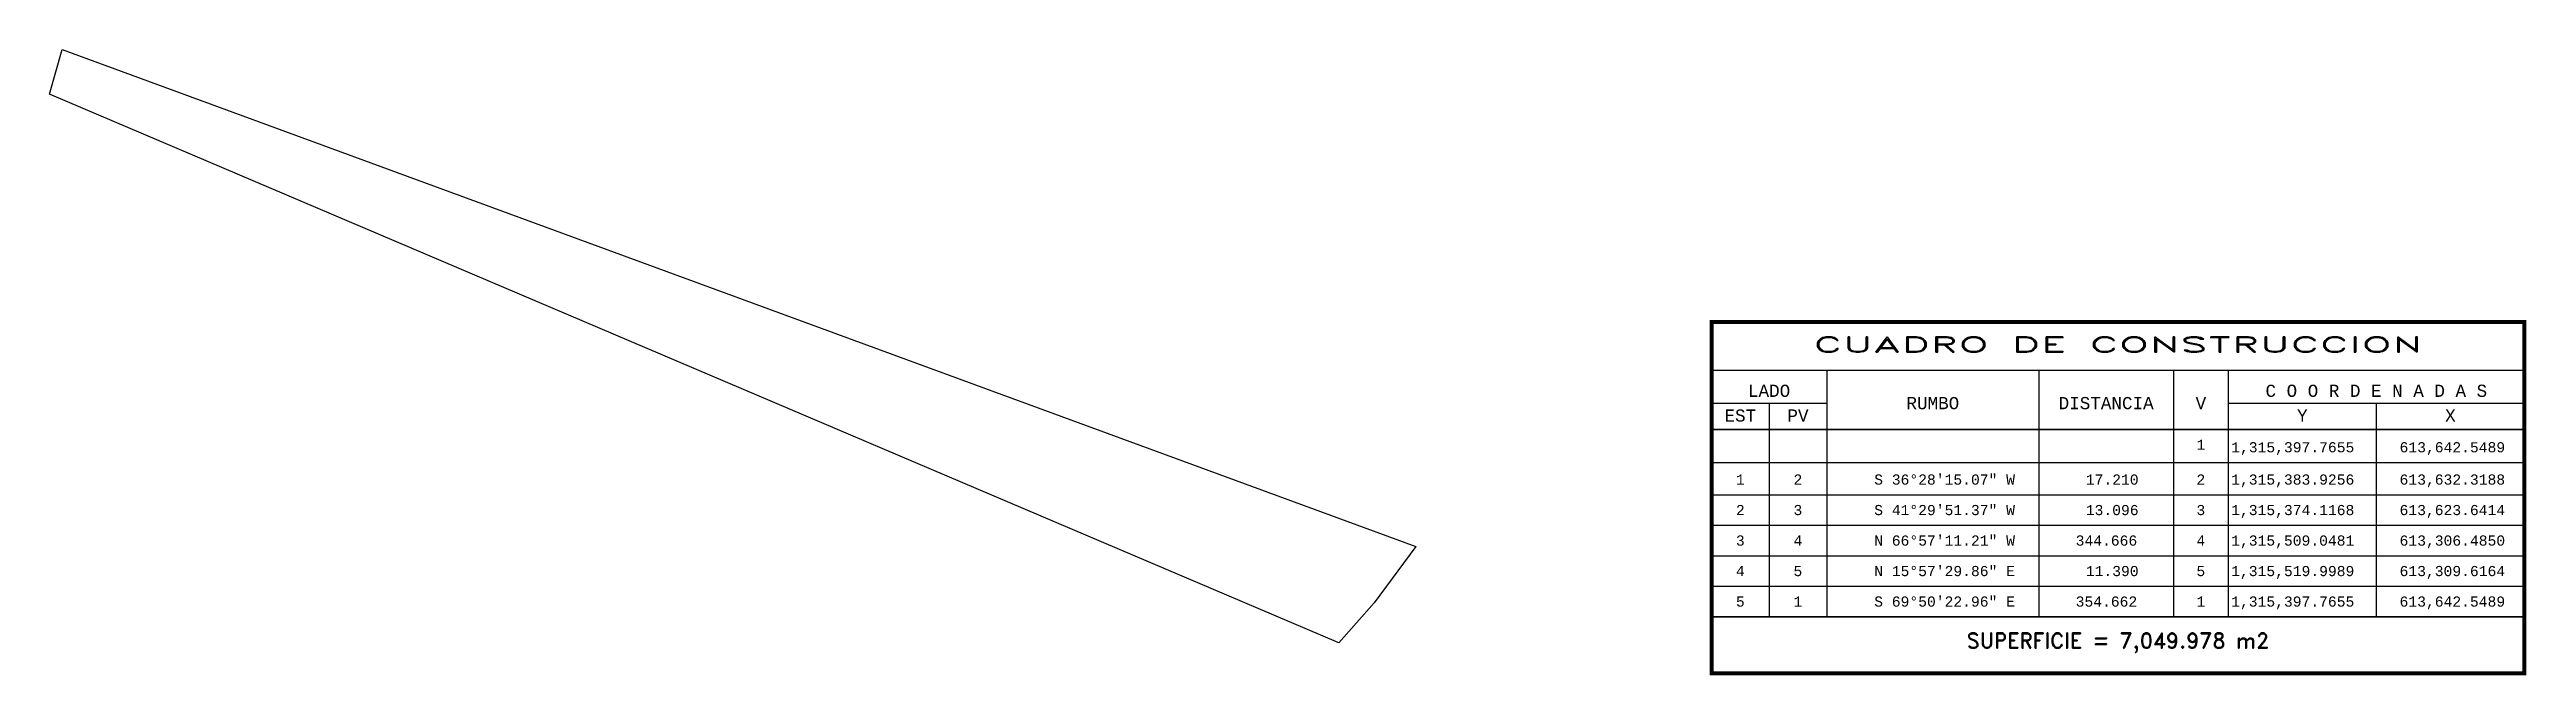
# Model space of a CAD drawing. Header units: millimetres. Extents: x 613306 to 613916, y 1315366 to 1315520.
import ezdxf
from ezdxf.enums import TextEntityAlignment as Align

# ---------------------------------------------------------------- set-up
doc = ezdxf.new("R2010")
doc.units = ezdxf.units.MM
for name, color, linetype in [('CVL_CUADCON', 1, 'Continuous'), ('CVL_CUADCON_LIN', 8, 'Continuous'), ('CVL_CUADCON_TIT', 1, 'Continuous'), ('CVL_CUADCON_TX', 2, 'Continuous')]:
    doc.layers.add(name, color=color, linetype=linetype)
doc.styles.add('HUECA1', font='hueca1.shx')
doc.styles.add('MONOTXT4', font='monotxt4.shx')

msp = doc.modelspace()

# ---------------------------------------------------------------- linework, layer by layer
msp.add_lwpolyline([(613642.55, 1315397.77), (613632.32, 1315383.93), (613623.64, 1315374.12), (613306.48, 1315509.05), (613309.62, 1315520)], close=True)
at = {"layer": 'CVL_CUADCON', "color": 1, "linetype": 'Continuous', "const_width": 1, "flags": 128}
msp.add_lwpolyline([(613715.28, 1315453.01), (613915.21, 1315453.01), (613915.21, 1315366.59), (613715.28, 1315366.59)], close=True, dxfattribs=at)
at = {"layer": 'CVL_CUADCON', "color": 1, "linetype": 'Continuous', "const_width": 0.375, "flags": 128}
for points in [[(613715.28, 1315441.13), (613915.21, 1315441.13)], [(613715.28, 1315426.59), (613915.21, 1315426.59)], [(613715.28, 1315380.51), (613915.21, 1315380.51)]]:
    msp.add_lwpolyline(points, dxfattribs=at)
at = {"layer": 'CVL_CUADCON_LIN', "color": 8, "linetype": 'Continuous'}
for p, q in [((613743.6, 1315441.13), (613743.6, 1315380.51)), ((613795.78, 1315441.13), (613795.78, 1315380.51)), ((613828.88, 1315441.13), (613828.88, 1315380.51)), ((613842.35, 1315441.13), (613842.35, 1315380.51)), ((613715.28, 1315433.06), (613743.6, 1315433.06)), ((613729.43, 1315433.06), (613729.43, 1315380.51)), ((613842.35, 1315433.06), (613915.21, 1315433.06)), ((613878.78, 1315433.06), (613878.78, 1315380.51)), ((613715.28, 1315418.45), (613915.21, 1315418.45)), ((613715.28, 1315410.51), (613915.21, 1315410.51)), ((613715.28, 1315403.01), (613915.21, 1315403.01)), ((613715.28, 1315395.51), (613915.21, 1315395.51)), ((613715.28, 1315388.01), (613915.21, 1315388.01)), ((613715.28, 1315380.51), (613915.21, 1315380.51))]:
    msp.add_line(p, q, dxfattribs=at)

# ---------------------------------------------------------------- texts
at = {"layer": 'CVL_CUADCON_TIT', "color": 1, "style": 'HUECA1', "width": 1.758658}
msp.add_text('CUADRO DE CONSTRUCCION', height=3.75, dxfattribs=at).set_placement((613740.28, 1315445.58), (613890.21, 1315445.58), align=Align.FIT)
at = {"layer": 'CVL_CUADCON_TIT', "color": 1, "style": 'MONOTXT4'}
for s, p in [('LADO', (613729.43, 1315434.59)), ('C O O R D E N A D A S', (613878.78, 1315434.59)), ('EST', (613722.35, 1315428.5)), ('PV', (613736.53, 1315428.5)), ('Y', (613860.58, 1315428.5)), ('X', (613897, 1315428.5))]:
    msp.add_text(s, height=3, dxfattribs=at).set_placement(p, align=Align.CENTER)
at = {"layer": 'CVL_CUADCON_TIT', "color": 1}
for s, height, style, p in [('RUMBO', 3, 'MONOTXT4', (613769.7, 1315433.06)), ('DISTANCIA', 3, 'MONOTXT4', (613812.33, 1315433.06)), ('V', 3, 'MONOTXT4', (613835.63, 1315433.06)), ('SUPERFICIE = 7,049.978 m2', 3.75, 'HUECA1', (613815.24, 1315374.09))]:
    msp.add_text(s, height=height, dxfattribs=dict(at, style=style)).set_placement(p, align=Align.MIDDLE)
at = {"layer": 'CVL_CUADCON_TX', "color": 2, "style": 'MONOTXT4'}
for s, p in [('1', (613835.62, 1315421.58)), ('1', (613722.35, 1315413.01)), ('2', (613736.51, 1315413.01)), ('2', (613835.62, 1315413.01)), ('2', (613722.35, 1315405.51)), ('3', (613736.51, 1315405.51)), ('3', (613835.62, 1315405.51)), ('3', (613722.35, 1315398.01)), ('4', (613736.51, 1315398.01)), ('4', (613835.62, 1315398.01)), ('4', (613722.35, 1315390.51)), ('5', (613736.51, 1315390.51)), ('5', (613835.62, 1315390.51)), ('5', (613722.35, 1315383.01)), ('1', (613736.51, 1315383.01)), ('1', (613835.62, 1315383.01))]:
    msp.add_text(s, height=2.5, dxfattribs=at).set_placement(p, align=Align.CENTER)
for s, p in [('1,315,397.7655', (613843.08, 1315420.95)), ('613,642.5489', (613884.5, 1315420.95)), ('S 36%%d28\'15.07" W', (613755.28, 1315413.01)), ('17.210', (613807.33, 1315413.01)), ('1,315,383.9256', (613843.08, 1315413.01)), ('613,632.3188', (613884.5, 1315413.01)), ('S 41%%d29\'51.37" W', (613755.28, 1315405.51)), ('13.096', (613807.33, 1315405.51)), ('1,315,374.1168', (613843.08, 1315405.51)), ('613,623.6414', (613884.5, 1315405.51)), ('N 66%%d57\'11.21" W', (613755.28, 1315398.01)), ('344.666', (613804.83, 1315398.01)), ('1,315,509.0481', (613843.08, 1315398.01)), ('613,306.4850', (613884.5, 1315398.01)), ('N 15%%d57\'29.86" E', (613755.28, 1315390.51)), ('11.390', (613807.33, 1315390.51)), ('1,315,519.9989', (613843.08, 1315390.51)), ('613,309.6164', (613884.5, 1315390.51)), ('S 69%%d50\'22.96" E', (613755.28, 1315383.01)), ('354.662', (613804.83, 1315383.01)), ('1,315,397.7655', (613843.08, 1315383.01)), ('613,642.5489', (613884.5, 1315383.01))]:
    msp.add_text(s, height=2.5, dxfattribs=at).set_placement(p)

doc.saveas('drawing.dxf')
